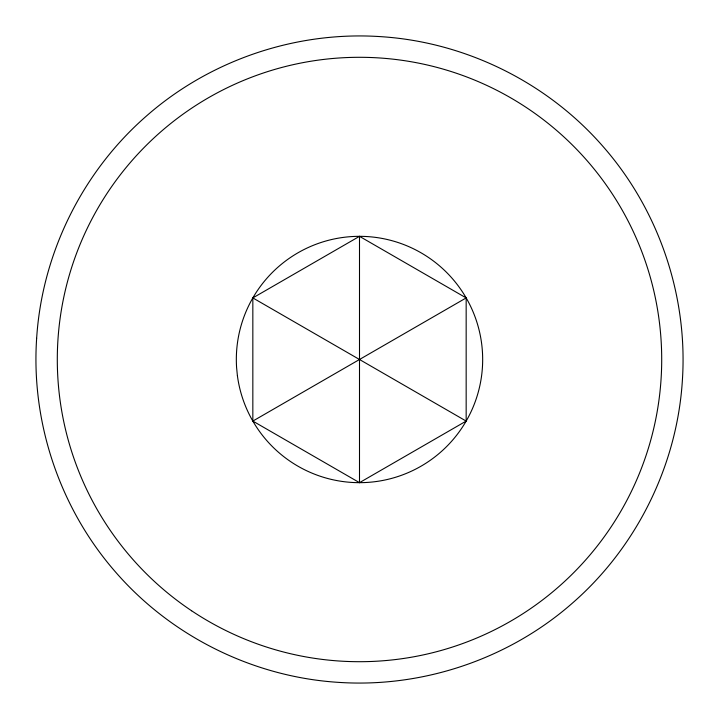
<?xml version="1.0" encoding="UTF-8"?>
<svg xmlns="http://www.w3.org/2000/svg" width="719" height="719" viewBox="0 0 719 719"><rect width="100%" height="100%" fill="white"/><g stroke="black" fill="none" stroke-linecap="round" stroke-linejoin="round"><path stroke-width="1.08" d="M252.836 297.918L359.5 236.335L466.164 297.918L466.164 421.082L359.5 482.665L252.836 421.082L252.836 297.918L466.164 421.082M252.836 421.082L466.164 297.918M359.5 236.335L359.5 482.665M36.642 338.334C30.917 422.988 60.162 509.16 116.244 572.827C172.048 636.737 253.663 676.992 338.334 682.358C422.988 688.083 509.16 658.838 572.827 602.756C636.737 546.952 676.992 465.337 682.358 380.666C688.083 296.012 658.838 209.84 602.756 146.173C546.952 82.263 465.337 42.008 380.666 36.642C296.012 30.917 209.84 60.162 146.173 116.244C82.263 172.048 42.008 253.663 36.642 338.334M237.387 375.579L236.596 367.553A123.165 123.165 0 0 1 411.556 247.875A123.165 123.165 0 0 1 432.326 458.83A123.165 123.165 0 0 1 237.387 375.579M191.605 610.773A302.205 302.205 0 0 0 661.058 379.264A302.205 302.205 0 0 0 225.838 88.464A302.205 302.205 0 0 0 191.605 610.773"/></g></svg>
